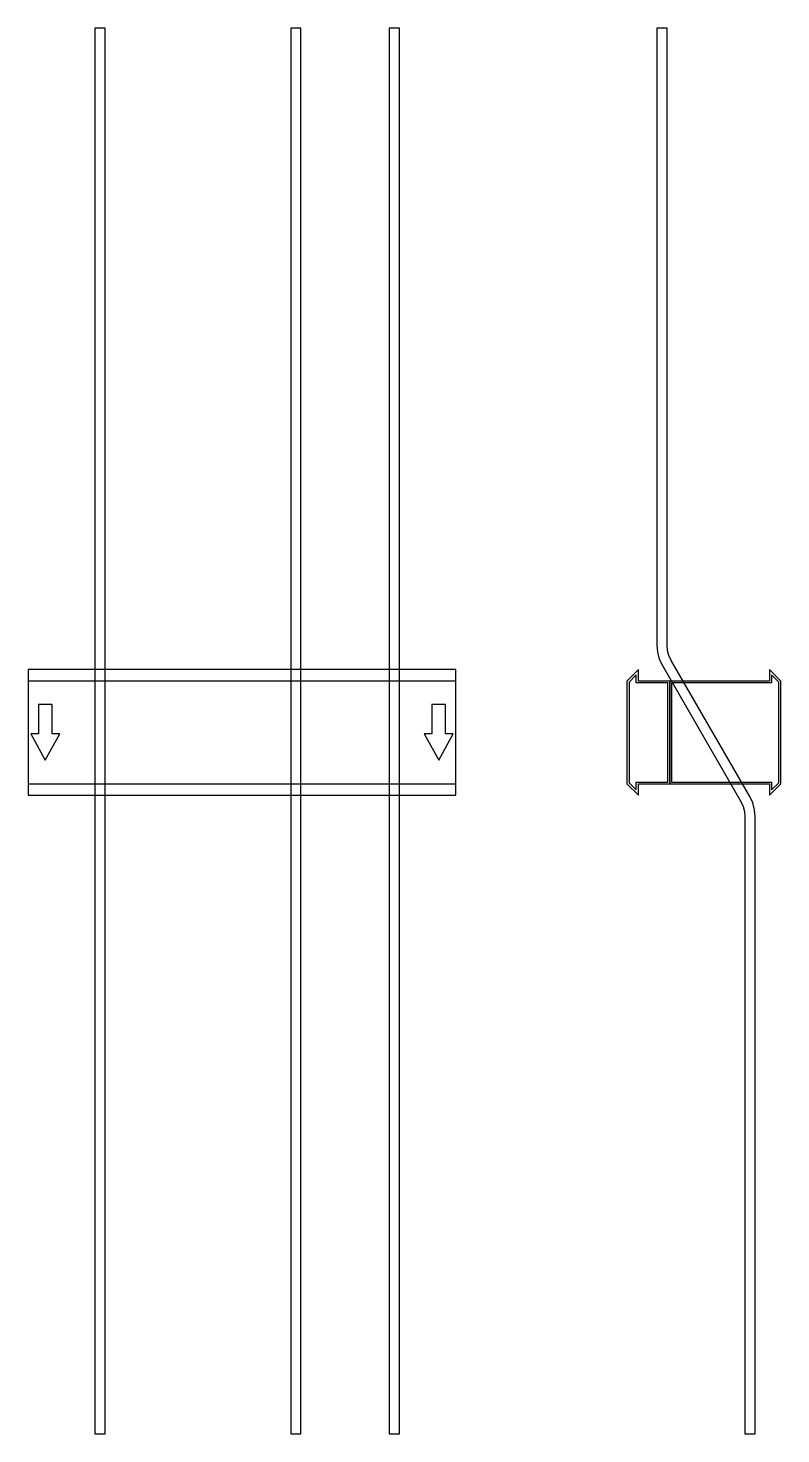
# Model space of a CAD drawing. Extents: x 0 to 880, y -820 to 823.
import ezdxf

# ---------------------------------------------------------------- set-up
doc = ezdxf.new("R2010")
doc.units = 0
doc.layers.add('Halfen', color=7, linetype='CONTINUOUS')

msp = doc.modelspace()

# ---------------------------------------------------------------- linework, layer by layer
at = {"layer": 'Halfen', "color": 7}
for points in [[(90, -819.914), (90, 823.254), (78, 823.254), (78, -819.914)], [(319, -819.914), (319, 823.254), (307, 823.254), (307, -819.914)], [(434, -819.914), (434, 823.254), (422, 823.254), (422, -819.914)], [(850, -819.914), (850, -98.785), (849.271, -90.449), (847.105, -82.368), (843.569, -74.785), (751.823, 84.124), (749.171, 89.812), (747.547, 95.873), (747, 102.124), (747, 162.254), (747, 823.254), (735, 823.254), (735, 162.254), (735, 102.124), (735.729, 93.789), (737.895, 85.707), (741.431, 78.124), (833.177, -80.785), (835.829, -86.472), (837.453, -92.533), (838, -98.785), (838, -819.914)], [(0, -73.5), (500, -73.5), (500, 73.5), (0, 73.5)], [(750, -60), (750, 60), (713.5, 60), (713.5, 73.5), (700, 60), (700, -60), (713.5, -73.5), (713.5, -60)], [(748, -58), (748, 58), (711, 58), (711, 67.25), (702.5, 58.75), (702.5, -58.75), (711, -67.25), (711, -58)], [(880, -60), (880, 60), (866.5, 73.5), (866.5, 60), (750, 60), (750, -60), (866.5, -60), (866.5, -73.5)], [(877.5, -58.75), (877.5, 58.75), (869, 67.25), (869, 58), (752, 58), (752, -58), (869, -58), (869, -67.25)], [(0, -60), (500, -60), (500, 60), (0, 60)], [(20, -32.5), (37, -1.5), (28, -1.5), (28, 32.5), (12, 32.5), (12, -1.5), (3, -1.5)], [(480, -32.5), (497, -1.5), (488, -1.5), (488, 32.5), (472, 32.5), (472, -1.5), (463, -1.5)]]:
    msp.add_lwpolyline(points, close=True, dxfattribs=at)

doc.saveas('drawing.dxf')
